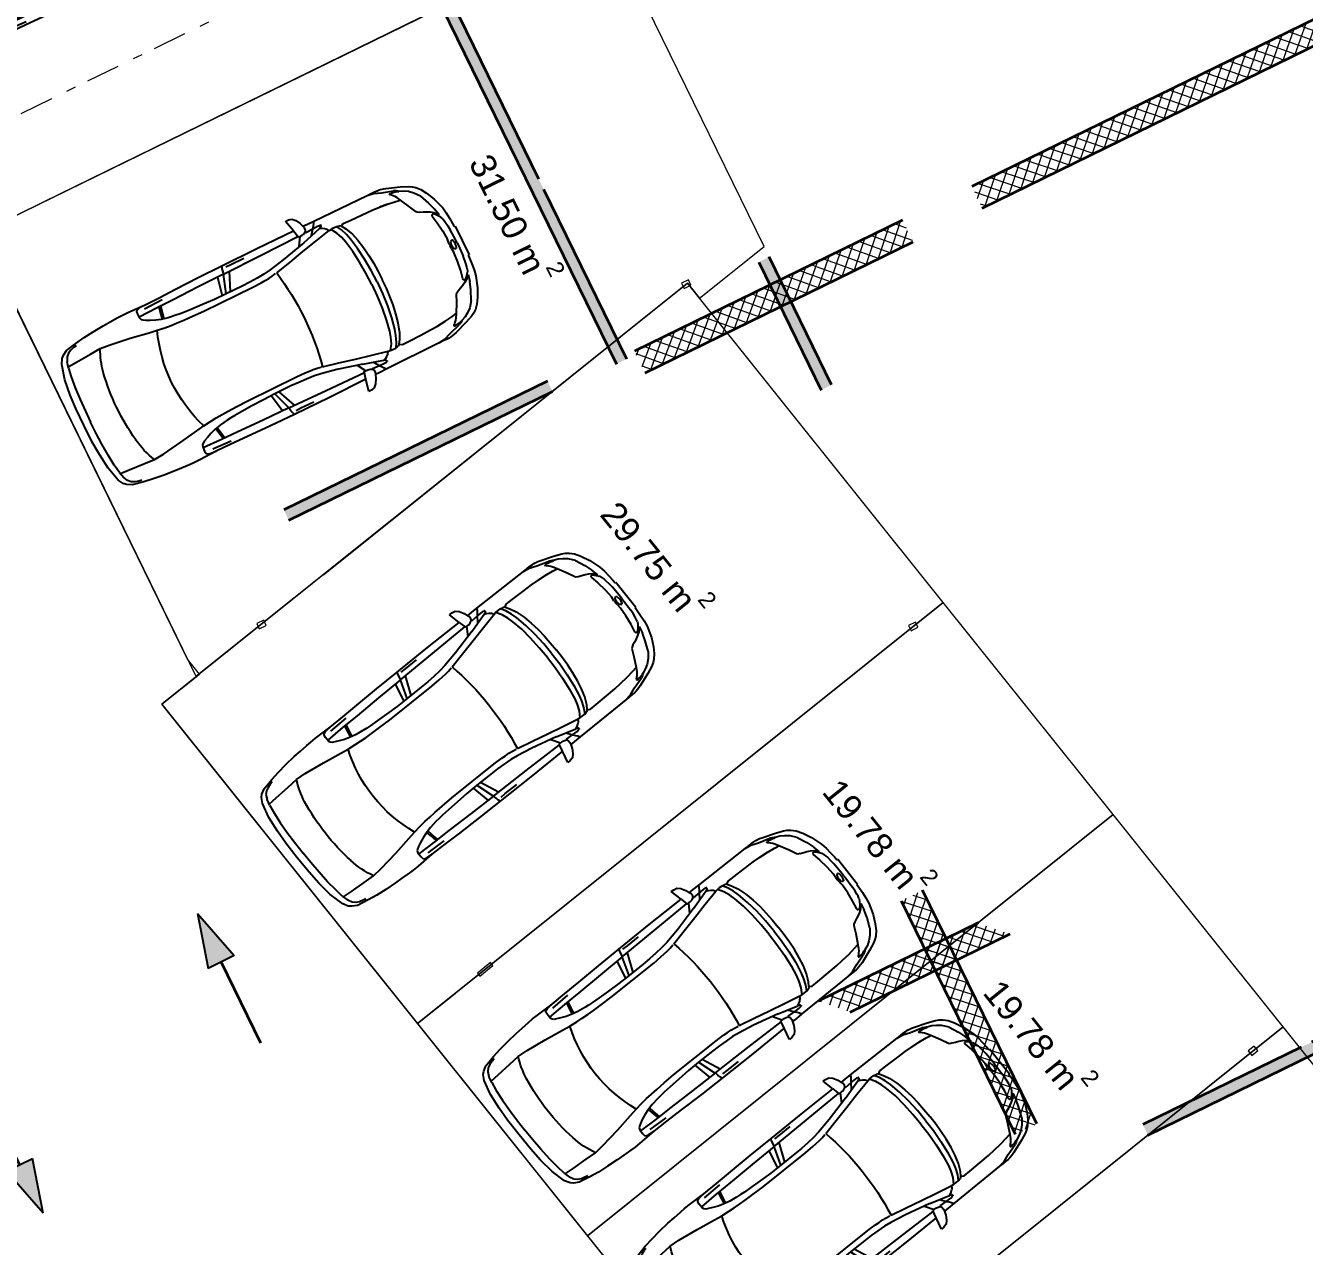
# Model space of a CAD drawing. Header units: metres. Extents: x 7511783 to 7512372, y 4692307 to 4692611.
# Drawn here: x 7512331.39 to 7512344.68, y 4692560.03 to 4692572.71 of the extents above; entities that cross this region are included whole.
import ezdxf

# ---------------------------------------------------------------- set-up
doc = ezdxf.new("R2010")
doc.units = ezdxf.units.M
doc.linetypes.add('Dot & Dashed', pattern=[670.2777624130249, 352.777767181396, -176.388883590699, 0, -141.11111164093])
doc.linetypes.add('Long Dashed', pattern=[793.7499761581423, 476.2499928474427, -317.4999833106997])
for name, color, linetype, lineweight, true_color in [('A - Fill Zone_Pen_No__156', 7, 'Continuous', 0, 0x54689e), ('A - Muret_Pen_No__102', 7, 'Continuous', 0, 0xcccccc), ('A -Polyline_Pen_No__48', 7, 'Continuous', 0, 0xa80f02), ('A -Polyline_Pen_No__8', 7, 'Continuous', 0, 0xa80f02), ('Marker - Section_Pen_No__85', 7, 'Continuous', 0, 0x80c2ff)]:
    doc.layers.add(name, color=color, linetype=linetype, lineweight=lineweight, true_color=true_color)
for name, color, linetype, lineweight in [('A - Muret', 7, 'Continuous', 0), ('A - Muret_Pen_No__101', 252, 'Continuous', 0), ('A - Muret_Pen_No__7', 7, 'Continuous', 0), ('A - Shtyllat', 7, 'Continuous', 0), ('A - Shtyllat_Pen_No__1', 7, 'Continuous', 0), ('A -Polyline', 7, 'Continuous', 0), ('A -Polyline_Pen_No__42', 8, 'Continuous', 0), ('garazhat-netw-amiri - b1', 20, 'Continuous', 0), ('Interior - Furniture _Pen_No__42', 8, 'Continuous', 0), ('Marker - Section', 7, 'Continuous', 0)]:
    doc.layers.add(name, color=color, linetype=linetype, lineweight=lineweight)
doc.styles.add('GENERATED_STYLE_1', font='arial.ttf')
pattern_1 = [(44.99999999999999, (0, 0), (-68.94290863686237, 68.94290863686243), []), (135.0000000000002, (0, 0), (68.94290863686219, 68.94290863686261), [])]

# ---------------------------------------------------------------- blocks, each defined once
blk = doc.blocks.new('Wall_5', base_point=(32599.99999999999, -16800.83534970144))
at = {"layer": 'A - Muret_Pen_No__102', "linetype": 'Continuous', "lineweight": 0, "true_color": 0xcccccc}
blk.add_hatch(color=254, dxfattribs=at).paths.add_polyline_path([(32480, -16920.83534970144), (32480, -18400.83597085249), (32599.99999999999, -18400.83597085249), (32599.99999999999, -16920.83534970144)])
at = {"layer": 'A - Muret_Pen_No__7', "color": 7, "linetype": 'Continuous', "lineweight": 35, "flags": 128}
for points in [[(32480, -16920.83534970144), (32480, -18400.83597085249)], [(32599.99999999999, -18400.83597085249), (32599.99999999999, -16920.83534970144)]]:
    blk.add_lwpolyline(points, dxfattribs=at)
blk = doc.blocks.new('Wall_13', base_point=(18900.00004897139, -14750.83965125989))
at = {"layer": 'A - Muret_Pen_No__102', "linetype": 'Continuous', "lineweight": 0, "true_color": 0xcccccc}
blk.add_hatch(color=254, dxfattribs=at).paths.add_polyline_path([(18780.00004897139, -14750.83965125989), (18780.00004897139, -18880.83889797259), (18900.00004897139, -18880.8388485767), (18900.00004897139, -14750.83965125989)])
at = {"layer": 'A - Muret_Pen_No__7', "color": 7, "linetype": 'Continuous', "lineweight": 35, "flags": 128}
for points in [[(18780.00004897139, -14750.83965125989), (18780.00004897139, -18880.83889797259)], [(18900.00004897139, -16800.83534970144), (18900.00004897139, -14750.83965125989)], [(18900.00004897139, -18880.8388485767), (18900.00004897139, -16920.83534970144)]]:
    blk.add_lwpolyline(points, dxfattribs=at)
blk = doc.blocks.new('Wall_14', base_point=(0, 6.408165399173339e-12))
at = {"layer": 'A - Muret_Pen_No__101', "linetype": 'Continuous', "lineweight": 13}
h = blk.add_hatch(dxfattribs=at)
h.set_pattern_fill('CONCRETE_BLOCK', color=252, style=0, pattern_type=2)
h.set_pattern_definition(pattern_1)
h.paths.add_polyline_path([(949.9999999999999, 6.705527899608654e-05), (949.9999999999999, -249.9999821185998), (4050.000049173878, -249.9999821185998), (4050.000049173878, -6.034977073632319e-05)])
h = blk.add_hatch(dxfattribs=at)
h.set_pattern_fill('CONCRETE_BLOCK', color=252, style=0, pattern_type=2)
h.set_pattern_definition(pattern_1)
h.paths.add_polyline_path([(4850.000053644231, -249.9999821185998), (9499.999999999998, -249.9999821185998), (9499.999999999998, 6.705527899608654e-05), (4850.000053644231, -6.034977073632319e-05)])
at = {"layer": 'A - Muret_Pen_No__7', "color": 7, "linetype": 'Continuous', "lineweight": 35, "flags": 128}
for points in [[(4049.999999999994, 5.915128484347557e-12), (949.9999999999993, 6.295096236662234e-12)], [(9500, 5.247120661729818e-12), (4849.999999999995, 5.817072290201834e-12)], [(950.0000000000006, -249.9999999999937), (4049.999999999999, -249.9999999999941)], [(4850, -249.9999999999942), (9500, -249.9999999999947)]]:
    blk.add_lwpolyline(points, dxfattribs=at)
blk = doc.blocks.new('Wall_15', base_point=(0, 6.408165399173339e-12))
at = {"layer": 'A - Muret_Pen_No__101', "linetype": 'Continuous', "lineweight": 13}
h = blk.add_hatch(dxfattribs=at)
h.set_pattern_fill('CONCRETE_BLOCK', color=252, style=0, pattern_type=2)
h.set_pattern_definition(pattern_1)
h.paths.add_polyline_path([(-1.570762125364274e-12, -4900.000033771143), (249.9999749009003, -4900.000033771143), (249.9999749009003, -2199.999968968906), (-1.570762125364274e-12, -2199.999968968906)])
h = blk.add_hatch(dxfattribs=at)
h.set_pattern_fill('CONCRETE_BLOCK', color=252, style=0, pattern_type=2)
h.set_pattern_definition(pattern_1)
h.paths.add_polyline_path([(-1.570762125364274e-12, -8550.830750387211), (249.9999950320611, -8800.830745419275), (249.9999950320611, -6899.999994027645), (-1.570762125364274e-12, -6899.999994027645)])
at = {"layer": 'A - Muret_Pen_No__7', "color": 7, "linetype": 'Continuous', "lineweight": 35, "flags": 128}
for points in [[(-4.041334489747706e-13, -2200.000028613108), (-9.00115385673969e-13, -4899.999936311776)], [(249.9999999999991, -4900.000060477718), (249.9999999999996, -2200.000025361618)], [(-1.267509430196488e-12, -6899.999962323701), (-1.570762125364274e-12, -8550.830745419273)], [(249.9999999999984, -8800.830745419275), (249.9999999999987, -6899.999959072212)]]:
    blk.add_lwpolyline(points, dxfattribs=at)
blk = doc.blocks.new('Wall_16', base_point=(-1.570762125364274e-12, -8550.830745419273))
at = {"layer": 'A - Muret_Pen_No__101', "linetype": 'Continuous', "lineweight": 13}
h = blk.add_hatch(dxfattribs=at)
h.set_pattern_fill('CONCRETE_BLOCK', color=252, style=0, pattern_type=2)
h.set_pattern_definition(pattern_1)
h.paths.add_polyline_path([(-1.554312234475219e-12, -8550.830745419273), (-1850.000000000003, -8550.830745419273), (-1600.000000000003, -8800.830745419273), (249.9999999999984, -8800.830745419273)])
at = {"layer": 'A - Muret_Pen_No__7', "color": 7, "linetype": 'Continuous', "lineweight": 35, "flags": 128}
for points in [[(-1.554312234475219e-12, -8550.830745419273), (-1850.000000000003, -8550.830745419273)], [(-1600.000000000003, -8800.830745419273), (249.9999999999984, -8800.830745419273)]]:
    blk.add_lwpolyline(points, dxfattribs=at)
blk = doc.blocks.new('Wall_18', base_point=(16950, -19000.83965125988))
at = {"layer": 'A - Muret_Pen_No__102', "linetype": 'Continuous', "lineweight": 0, "true_color": 0xcccccc}
for points in [[(16949.99995060411, -19000.83962311153), (22350.0000133822, -19000.83707501052), (22350.0000133822, -18880.83737246681), (16949.99995060411, -18880.83963744548)], [(23149.99996500959, -19000.83679188819), (26449.99999550946, -19000.83523471535), (26449.99999550946, -18880.8356737328), (23149.99996500959, -18880.83708934447)]]:
    blk.add_hatch(color=254, dxfattribs=at).paths.add_polyline_path(points)
at = {"layer": 'A - Muret_Pen_No__7', "color": 7, "linetype": 'Continuous', "lineweight": 35, "flags": 128}
for points in [[(18780.00004897139, -18880.83889797258), (16949.99995060411, -18880.8396512599)], [(16950, -19000.83965125988), (22350.00006556514, -19000.83742844497)], [(22350.00001616929, -18880.83742844498), (18900.00004897139, -18880.8388485767)], [(23149.9999426305, -19000.83709913911), (26450.00000000019, -19000.83574075221)], [(26449.99999550948, -18880.8357407522), (23150.00004895188, -18880.83709913905)]]:
    blk.add_lwpolyline(points, dxfattribs=at)
blk = doc.blocks.new('Wall_19', base_point=(13350, -19000.83965125988))
at = {"layer": 'A - Muret_Pen_No__102', "linetype": 'Continuous', "lineweight": 0, "true_color": 0xcccccc}
blk.add_hatch(color=254, dxfattribs=at).paths.add_polyline_path([(10300.00002246508, -19000.83861860842), (13349.99997186059, -19000.83965125988), (13350.00002923012, -18880.83964215317), (10300.00002246508, -18880.83895371886)])
at = {"layer": 'A - Muret_Pen_No__7', "color": 7, "linetype": 'Continuous', "lineweight": 35, "flags": 128}
for points in [[(13350.00002923012, -18880.83965125989), (10300.00002246509, -18880.83890832774)], [(10300.00001639132, -19000.83890832774), (13350, -19000.83965125988)]]:
    blk.add_lwpolyline(points, dxfattribs=at)
blk = doc.blocks.new('Column_68', base_point=(7281.073338374333, 13081.56051221463))
at = {"layer": 'A - Shtyllat_Pen_No__1', "color": 7, "linetype": 'Continuous', "lineweight": 13, "flags": 128}
blk.add_lwpolyline([(7326.671118638064, 13061.04606766889), (7313.534583612092, 13119.590336795), (7235.4755581106, 13102.07495676038), (7248.612093136573, 13043.53068763426)], close=True, dxfattribs=at)
blk = doc.blocks.new('Column_69', base_point=(7225.244095849088, 13504.60101762664))
at = {"layer": 'A - Shtyllat_Pen_No__1', "color": 7, "linetype": 'Continuous', "lineweight": 13, "flags": 128}
blk.add_lwpolyline([(7315.000000000002, 13504.24370816414), (7306.242309982686, 13543.27322091489), (7135.488191698174, 13504.95832708913), (7144.24588171549, 13465.92881433839)], close=True, dxfattribs=at)
blk = doc.blocks.new('Column_72', base_point=(5947.500000000003, 14410))
at = {"layer": 'A - Shtyllat_Pen_No__1', "color": 7, "linetype": 'Continuous', "lineweight": 13, "flags": 128}
blk.add_lwpolyline([(5907.500000000003, 14440), (5907.500000000003, 14380), (5987.500000000003, 14380), (5987.500000000003, 14440)], close=True, dxfattribs=at)
blk = doc.blocks.new('Column_73', base_point=(6635.000000000004, 14970))
at = {"layer": 'A - Shtyllat_Pen_No__1', "color": 7, "linetype": 'Continuous', "lineweight": 13, "flags": 128}
blk.add_lwpolyline([(6595.000000000003, 15000), (6595.000000000003, 14940), (6675.000000000005, 14940), (6675.000000000005, 15000)], close=True, dxfattribs=at)
blk = doc.blocks.new('Column_74', base_point=(6635.000000000004, 14410))
at = {"layer": 'A - Shtyllat_Pen_No__1', "color": 7, "linetype": 'Continuous', "lineweight": 13, "flags": 128}
blk.add_lwpolyline([(6595.000000000003, 14440), (6595.000000000003, 14380), (6675.000000000005, 14380), (6675.000000000005, 14440)], close=True, dxfattribs=at)
blk = doc.blocks.new('Car 05 22')
at = {"layer": 'Interior - Furniture _Pen_No__42', "color": 8, "linetype": 'Continuous', "lineweight": 25}
for p, q in [((1961.117547741, 983.2211582230001), (1928.938242309, 983.2211582230001)), ((1928.938242309, 983.2211582230001), (1957.843908175, 858.0544967500001)), ((1996.903176747, 974.9060932166), (1961.117547741, 983.2211582230001)), ((2026.89661068, 945.007687052), (1996.903176747, 974.9060932166)), ((2054.5732194, 897.577022836), (2026.89661068, 945.007687052)), ((-585.227090103, 801.027979058), (-706.3378894982, 775.7872218095)), ((-483.1389679684001, 817.2581826864), (-585.227090103, 801.027979058)), ((-372.3345973750002, 830.2299334650002), (-483.1389679684001, 817.2581826864)), ((-251.752794228, 841.0437339470001), (-372.3345973750002, 830.2299334650002)), ((-168.2198443133, 844.6061713611999), (-251.752794228, 841.0437339470001)), ((-78.35772569479998, 850.6357850930001), (-168.2198443133, 844.6061713611999)), ((-24.036324899, 852.2918850640001), (-78.35772569479998, 850.6357850930001)), ((40.3182760438, 852.333685063), (-24.036324899, 852.2918850640001)), ((230.8030912739, 845.5192631063), (40.3182760438, 852.333685063)), ((124.560977278, 791.396786131), (129.0398444, 820.468777931)), ((129.0398444, 820.468777931), (138.8862428820001, 832.3883788069999)), ((138.8862428820001, 832.3883788069999), (165.168377873, 840.2758852750001)), ((165.168377873, 840.2758852750001), (194.733578306, 844.324685204)), ((194.733578306, 844.324685204), (230.803091274, 845.519263106)), ((210.873013229, 809.231738788), (418.0703055720001, 816.1926024380002)), ((400.0158099590001, 847.5968063790001), (230.8030912739, 845.5192631063)), ((590.7241636140001, 851.6786068920002), (400.0158099590001, 847.5968063790001)), ((856.5325990199999, 856.1697074550001), (590.7241636140001, 851.6786068920002)), ((1129.8609284, 858.5331077519999), (856.5325990199999, 856.1697074550001)), ((1115.14443198, 808.9482015290001), (1108.59023357, 773.98329714)), ((1119.51383092, 833.267204581), (1115.14443198, 808.9482015290001)), ((1120.16623076, 836.3248049650001), (1119.51383092, 833.267204581)), ((1120.69723063, 838.160005195), (1120.16623076, 836.3248049650001)), ((1129.8609284, 858.5331077519999), (1120.69723063, 838.160005195)), ((1536.1071561, 860.3802508980001), (1129.8609284, 858.5331077519999)), ((1162.63563846, 830.4777734580001), (1220.13025657, 829.0713745190002)), ((1220.13025657, 829.0713745190002), (1369.65750367, 831.4890726950001)), ((1957.843908175, 858.0544967500001), (1536.1071561, 860.3802508980001)), ((1957.84390817, 858.0544967500001), (1977.22141076, 777.427813481)), ((2067.91700908, 857.6794056350002), (2054.5732194, 897.577022836)), ((2063.35562216, 792.2740022800001), (2070.42572439, 799.8521965630001)), ((2119.91703998, 857.4374531180001), (2067.91700908, 857.6794056350002)), ((2075.28112592, 835.6608695470001), (2067.91700908, 857.6794056350002)), ((2070.42572439, 799.8521965630001), (2075.2191259, 809.398389361)), ((2075.2191259, 809.398389361), (2075.28112592, 835.6608695470001)), ((2193.165590015, 856.4504063259001), (2119.91703998, 857.4374531180001)), ((2148.02030692, 790.4828861469999), (2166.81146925, 813.8145374840001)), ((2166.81146925, 813.8145374840001), (2182.27381684, 834.0818412380002)), ((2182.27381684, 834.0818412380002), (2193.16559002, 856.4504063260001)), ((2808.01466132, 852.5547640039999), (2193.165590015, 856.4504063259001)), ((2855.7113639, 852.6327640009999), (2808.01466132, 852.5547640039999)), ((2808.01466132, 852.5547640039999), (2876.86636504, 843.3172643940001)), ((2891.44016583, 852.528764005), (2855.7113639, 852.6327640009999)), ((2876.86636504, 843.3172643940001), (2954.16376923, 813.731165643)), ((2922.51356751, 852.0343640259999), (2891.44016583, 852.528764005)), ((2904.11849592, 832.8863289209999), (2905.06820589, 832.837990116)), ((2945.17226874, 849.4061641369999), (2922.51356751, 852.0343640259999)), ((2989.61447115, 839.6482645490003), (2945.17226874, 849.4061641369999)), ((2954.16376923, 813.731165643), (3075.78877375, 774.6896785450001)), ((3013.55027244, 833.064864827), (2989.61447115, 839.6482645490003)), ((3154.26138006, 782.5577669589999), (3013.55027244, 833.064864827)), ((-815.0478655078001, 667.7598955197003), (-855.0523550635, 511.0116477078998)), ((-784.8200333720001, 721.8124613509999), (-815.0478655078001, 667.7598955197003)), ((-757.6903274910002, 747.022066986), (-784.8200333720001, 721.8124613509999)), ((-768.27197925, 602.2788720830002), (-750.5770825730001, 669.7773949330001)), ((-706.3378894982, 775.7872218095), (-757.6903274910002, 747.022066986)), ((-729.425104913, 716.3992494200002), (-750.5770825730001, 669.7773949330001)), ((-701.0941271610001, 743.2591195180001), (-729.425104913, 716.3992494200002)), ((-664.8727541800001, 760.961322365), (-701.0941271610001, 743.2591195180001)), ((-626.571782751, 772.4860242179999), (-664.8727541800001, 760.961322365)), ((-594.8871138119998, 778.489558035), (-626.571782751, 772.4860242179999)), ((125.693926866, 743.8968737240001), (124.560977278, 791.396786131)), ((327.3887276080001, 761.9208956260001), (125.394377448, 756.455747737)), ((132.4291391170001, 722.8048827370001), (125.693926866, 743.8968737240001)), ((146.670770152, 710.6062742990001), (132.4291391170001, 722.8048827370001)), ((171.252864179, 696.6287725440002), (146.670770152, 710.6062742990001)), ((212.566754139, 676.5412700230003), (171.252864179, 696.6287725440002)), ((266.3151410770001, 654.566867265), (212.566754139, 676.5412700230003)), ((521.950780327, 764.672895972), (327.3887276080001, 761.9208956260001)), ((339.1227247570001, 683.1192857359999), (329.5580559370001, 633.867334886)), ((355.2943663540001, 762.315609428), (339.1227247570001, 683.1192857359999)), ((357.2289958010001, 683.375391506), (346.76505809, 629.492778784)), ((373.4006373970001, 762.571715197), (357.2289958010001, 683.375391506)), ((813.6270094460001, 769.327996556), (521.950780327, 764.672895972)), ((1108.59023357, 773.98329714), (813.6270094460001, 769.327996556)), ((1036.25651944, 772.8416796290002), (996.5002997029999, 578.7916468290002)), ((1041.96657906, 578.0240872360001), (1107.56627095, 773.967136299)), ((1173.32542975, 774.8950612010001), (1090.33970038, 577.8925306800002)), ((1108.59023357, 773.98329714), (1537.61805657, 780.0259473990001)), ((1537.61805657, 780.0256115210001), (1974.99295641, 786.0764425990001)), ((2000.39650233, 701.5917706940002), (1730.35620914, 633.8338533080002)), ((1939.15395607, 686.22492547), (1995.917261, 777.427813481)), ((1977.22141076, 777.427813481), (2019.59119012, 777.427813481)), ((2000.39650233, 701.5917706940002), (2213.53100788, 762.9814866290001)), ((2019.59119012, 777.427813481), (2044.48611622, 783.069509224)), ((2044.48611622, 783.069509224), (2063.35562216, 792.2740022800001)), ((2068.68333559, 787.696981005), (2065.39356605, 794.4584027669999)), ((2068.68333559, 787.696981005), (2148.02030692, 790.4828861469999)), ((2106.51930118, 732.1586113790001), (2148.02030692, 790.4828861469999)), ((2122.04550654, 659.9572884350001), (2293.79610906, 697.650987774)), ((2148.02030692, 790.4828861469999), (2205.61920777, 792.204186117)), ((2205.61920777, 792.204186117), (2227.21980808, 791.0038861380001)), ((2226.59190807, 769.8777067159999), (2213.53100788, 762.9814866290001)), ((2213.53100788, 762.9814866290001), (2238.34670825, 752.240186817)), ((2234.36910819, 773.9630864369999), (2226.59190807, 769.8828865080001)), ((2227.21980808, 791.0038861380001), (2232.61990816, 790.0299861550001)), ((2232.61990816, 790.0299861550001), (2237.93539134, 787.287122525)), ((2238.46067648, 776.864360243), (2234.36910819, 773.9630864369999)), ((2240.81890828, 784.0391862600001), (2237.93539134, 787.287122525)), ((2238.34670825, 752.240186817), (2258.53170854, 739.7174870370001)), ((2238.46067648, 776.864360243), (2240.85090828, 780.520986322)), ((2240.85090828, 780.520986322), (2240.81890828, 784.0391862600001)), ((2258.53170854, 739.7174870370001), (2269.0398087, 731.086787188)), ((2269.0398087, 731.086787188), (2278.83550884, 721.9650873480001)), ((2278.83550884, 721.9650873480001), (2293.79610906, 697.650987774)), ((2293.79610906, 697.650987774), (2317.1870094, 700.7385877199999)), ((2293.79610906, 697.6386630720001), (2293.79610906, 697.650987774)), ((2317.1870094, 700.7385877199999), (2345.74280982, 702.7498876850002)), ((2355.13419975, 639.912801441), (2317.1870094, 700.7385877199999)), ((2345.74280982, 702.7498876850002), (2378.92931031, 702.0184876970001)), ((2410.10490185, 649.1086815510001), (2378.92931031, 702.0184876970001)), ((2378.92931031, 702.0184876970001), (2410.57231077, 694.202887834)), ((2410.57231077, 694.202887834), (2410.58631694, 694.1782473540002)), ((2428.73881104, 681.706188053), (2410.57231077, 694.202887834)), ((2428.73881104, 681.706188053), (2457.25830016, 700.0355353230001)), ((2428.77597173, 681.7007453250001), (2428.73881104, 681.706188053)), ((2428.77597173, 681.7007453250001), (2456.66545813, 639.8418234830003)), ((2457.25830016, 700.0355353230001), (2535.4819126, 697.9905877680001)), ((2535.4226126, 697.9916562040003), (2673.21491462, 695.5089878119999)), ((2535.46586986, 697.9894090810001), (2535.4819126, 697.988971943)), ((2673.21491462, 695.5089878119999), (2787.200816290001, 691.4809878819999)), ((2787.200816290001, 691.4809878819999), (2868.41581748, 687.223087957)), ((2868.39588233, 687.2248867100001), (2959.72331881, 678.984388101)), ((2959.72331881, 678.984388101), (2868.41581748, 687.1969879569999)), ((2959.72331881, 678.984388101), (3047.2313201, 666.2002883250001)), ((3022.47491973, 758.305686711), (3023.66221975, 762.4851866380001)), ((3024.49924208, 753.7186598590001), (3022.47491973, 758.305686711)), ((3023.66221975, 762.4851866380001), (3034.64521991, 765.0503865930001)), ((3037.91041996, 743.452886971), (3024.49924208, 753.7186598590001)), ((3034.64521991, 765.0503865930001), (3046.93432009, 763.817386614)), ((3050.61522015, 730.6688871950001), (3037.91041996, 743.452886971)), ((3046.93432009, 763.817386614), (3060.9451203, 762.9292866300001)), ((3047.20992906, 666.2041971140002), (3100.00912087, 656.556188494)), ((3064.50712035, 714.6457874760001), (3050.61522015, 730.6688871950001)), ((3060.9451203, 762.9292866300001), (3089.85712072, 757.3861867269999)), ((3076.97452053, 697.807687771), (3064.50712035, 714.6457874760001)), ((3100.48402088, 763.1120866269999), (3075.78877375, 774.6896785450001)), ((3100.00912087, 656.556188494), (3076.97452053, 697.807687771)), ((3089.85712072, 757.3861867269999), (3108.43932099, 751.4304868319999)), ((3114.13862108, 753.311186799), (3100.48402088, 763.1120866269999)), ((3108.43932099, 751.4304868319999), (3122.8656212, 746.435986919)), ((3122.8656212, 746.435986919), (3114.13862108, 753.311186799)), ((3170.0706946, 726.5554905960001), (3122.8656212, 746.435986919)), ((3235.883818752, 747.6101556219), (3154.26138006, 782.5577669589999)), ((3211.69204952, 701.0151137130001), (3170.0706946, 726.5554905960001)), ((3254.25934432, 663.1775183300001), (3211.69204952, 701.0151137130001)), ((3269.07948628, 728.3294692490001), (3235.883818752, 747.6101556219)), ((3298.56678787, 705.6390702070001), (3269.07948628, 728.3294692490001)), ((3337.33388997, 663.380671991), (3298.56678787, 705.6390702070001)), ((-768.27197925, 602.2788720830002), (-782.764796709, 510.0106247469999)), ((-764.3441764490001, 617.261773195), (-665.7281459970001, 623.9546285630003)), ((-665.7281459970001, 623.9546285630003), (-500.877431885, 634.180288886)), ((-500.877431885, 634.180288886), (-383.0238853850001, 641.9613403830001)), ((-383.0238853850001, 641.9613403830001), (-274.2208861730001, 631.3184000780001)), ((-274.2208861730001, 631.3184000780001), (-56.40485420300001, 600.536895199)), ((-56.40485420300001, 600.536895199), (145.941775497, 566.5900898169999)), ((145.941775497, 566.5900898169999), (233.261172115, 552.312592089)), ((233.261172115, 552.312592089), (315.3092800730001, 541.359190513)), ((319.490328155, 636.426864989), (266.3151410770001, 654.566867265)), ((315.2936019620001, 541.3606176840001), (384.2945810830001, 535.0794906230002)), ((392.7088835140001, 617.8124267930001), (319.490328155, 636.426864989)), ((384.2815104790001, 535.0803623180001), (454.174320738, 530.4191213629999)), ((474.8166917820001, 607.105387857), (392.7088835140001, 617.8124267930001)), ((521.3449804749999, 601.6186871690002), (474.8166917820001, 607.105387857)), ((569.993568652, 596.838186569), (521.3449804749999, 601.6186871690002)), ((652.59274858, 590.9845858339999), (569.993568652, 596.838186569)), ((772.8388193580001, 584.9903850819999), (652.59274858, 590.9845858339999)), ((907.266686691, 580.298084493), (772.8388193580001, 584.9903850819999)), ((1041.96657906, 578.0240872360001), (907.266686691, 580.298084493)), ((1227.79815085, 577.518695794), (1041.96657906, 578.0240872360001)), ((1316.09897866, 580.475793563), (1227.79815085, 577.518695794)), ((1403.02450604, 584.4121905939999), (1316.09897866, 580.475793563)), ((1483.8761315, 590.1361862749999), (1403.02450604, 584.4121905939999)), ((1562.00595611, 600.5964783840001), (1483.8761315, 590.1361862749999)), ((1510.85529759, 527.5929907539999), (1554.25309822, 533.0576906580002)), ((1554.25309822, 533.0576906580002), (1596.82961355, 540.969674969)), ((1730.35620914, 633.8338533080002), (1562.00595611, 600.5964783840001)), ((1597.28918852, 541.1774857889999), (1596.65116701, 540.8889849259999)), ((1610.72419049, 544.0665862469999), (1779.61280153, 581.7538898049999)), ((1779.61280153, 581.7538898049999), (1952.84760406, 621.338789111)), ((1952.84760406, 621.338789111), (2122.04550654, 659.9572884350001)), ((2379.77420337, 575.387091212), (2355.13301598, 639.9159014410001)), ((2397.33410595, 514.2584815219999), (2379.77250853, 575.3929912130001)), ((2436.02871163, 583.2244924540001), (2410.10490185, 649.1086815510001)), ((2453.63941421, 521.616582688), (2436.02871163, 583.2244924540001)), ((2456.66545813, 639.8418234830003), (2487.23639187, 574.2621729599999)), ((2487.23639187, 574.2621729599999), (2491.79934275, 562.0052962960002)), ((2491.79994982, 562.0052962960002), (2517.90263133, 477.034766618)), ((3152.92075342, 553.873393456), (3100.00912087, 656.556188494)), ((3189.62073735, 475.569766106), (3152.92075342, 553.873393456)), ((3301.86726379, 602.8090087200001), (3254.25934432, 663.1775183300001)), ((3301.86726379, 602.8090087200001), (3346.01551313, 501.42179807)), ((3374.49419199, 603.583974516), (3337.33388997, 663.380671991)), ((3418.40079436, 512.743978351), (3374.49419199, 603.583974516)), ((-855.0523550635, 511.0116477078998), (-874.6778528530002, 344.9579771100001)), ((-782.7621654889999, 510.0273763590001), (-794.5333543099999, 390.6265818930001)), ((454.170282107, 530.4193907049998), (526.242583163, 526.2868907769998)), ((526.2331313149999, 526.287307384), (627.7018846490002, 521.814890855)), ((627.6985462070002, 521.8149872519999), (756.75876515, 518.0884218199999)), ((756.75876515, 518.0884218199999), (1322.62824821, 518.052230308)), ((1322.62824821, 518.052230308), (1420.49779626, 521.6528908580001)), ((1420.49066257, 521.652523245), (1466.64156934, 524.030772681)), ((1466.62639694, 524.029990817), (1510.87647584, 527.594696836)), ((2419.31580918, 395.73626267), (2397.33316008, 514.2635815229999)), ((2477.61661773, 401.0764635800001), (2453.63941421, 521.616582688)), ((2493.88922012, 269.050242651), (2477.61661773, 401.0764635800001)), ((2517.90263133, 477.034766618), (2537.54372273, 384.081034151)), ((3199.39883308, 466.7584630290001), (3189.62073735, 475.569766106)), ((3220.69886845, 454.3885401880001), (3199.39883308, 466.7584630290001)), ((3256.10680826, 439.241753418), (3220.67662376, 454.401458713)), ((3288.39019413, 425.101248479), (3256.10680826, 439.241753418)), ((3319.36158057, 408.4128426500001), (3288.39019413, 425.101248479)), ((3353.46269085, 384.251283776), (3319.36158057, 408.4128426500001)), ((3346.01551313, 501.42179807), (3374.29746586, 419.557472908)), ((3391.09039087, 344.247647689), (3374.29746586, 419.557472908)), ((3457.47689648, 393.098483403), (3418.40079436, 512.743978351)), ((-874.6778528530002, 344.9579771100001), (-882.9440546450002, 194.680643518)), ((-794.5333543099999, 390.6265818930001), (-802.432846809, 258.715288008)), ((2433.73206705, 266.091642182), (2419.31580918, 395.73626267)), ((2441.61713002, 131.955220918), (2433.73181129, 266.093942182)), ((2503.10292147, 133.173421111), (2493.88922012, 269.050242651)), ((2537.54372273, 384.081034151), (2551.45611664, 285.6281997640001)), ((2551.45611664, 285.6281997640001), (2559.71041303, 193.693567653)), ((3321.23357975, 370.497229407), (3320.99727986, 362.132926485)), ((3320.99727986, 362.132926485), (3338.31527228, 276.8564967000001)), ((3324.65427826, 377.297531782), (3321.23357975, 370.497229407)), ((3328.30797666, 379.591332583), (3324.65427826, 377.297531782)), ((3338.46837221, 379.452332535), (3328.30797666, 379.591332583)), ((3338.31527228, 276.8564967000001), (3351.88296634, 172.661960307)), ((3363.6407612, 357.8117249760001), (3338.46837221, 379.452332535)), ((3377.18239213, 359.973484801), (3353.46269085, 384.251283776)), ((3396.66521323, 315.8049103040001), (3363.6407612, 357.8117249760001)), ((3391.09039087, 344.247647689), (3377.18239213, 359.973484801)), ((3408.0703938, 289.3779877820002), (3396.66521323, 315.8049103040001)), ((3408.0703938, 289.3779877820002), (3413.77629411, 267.259988716)), ((3413.77548775, 267.2641933500001), (3418.45445829, 242.866384828)), ((3468.34279707, 330.9338860280001), (3457.47689648, 393.098483403)), ((3474.4914974, 263.721088865), (3468.34279707, 330.9338860280001)), ((-882.9440546450002, 194.680643518), (-885.376707689, 0)), ((-802.432846809, 258.715288008), (-806.813142649, 124.936494209)), ((2506.01959488, -3.859767548100002e-13), (2503.10292147, 133.173421111)), ((2559.71041303, 193.693567653), (2564.38081099, 101.185635342)), ((3351.88296634, 172.661960307), (3358.34376351, 75.87012649980001)), ((3418.45219437, 242.878189745), (3424.04489467, 200.723791525)), ((3424.04489467, 200.723791525), (3427.72848251, 152.023715234)), ((3432.36383112, 39.98011396419999), (3427.72848251, 152.023715234)), ((3478.33319761, 199.9171915590001), (3474.4914974, 263.721088865)), ((3479.35651311, 164.9481933352), (3478.33319761, 199.9171915590001)), ((3489.51959821, 164.9481933352), (3479.35651311, 164.9481933352)), ((3489.51959821, -164.9481933352), (3489.51959821, 164.9481933352)), ((-885.376707689, 0), (-882.9440546450002, -194.680643518)), ((-806.813142649, 124.936494209), (-808.0470753050001, 0)), ((-806.813142649, -124.936494209), (-808.0470753050001, 1.476718538480001e-13)), ((2444.0197128, -0.02730000432770001), (2441.61701245, 131.957220918)), ((2444.0197128, 0.02730000432710001), (2441.61701245, -131.957220918)), ((2564.38081099, 101.185635342), (2566.01761027, -0.006100002130650002)), ((2564.38081099, -101.185635342), (2566.01761027, 0.006100002129970001)), ((3353.95786543, 27.8932505984), (3358.34376351, 75.87012649980001)), ((3353.95786543, 27.8932505984), (3353.95786543, -0.7649002671629999)), ((3353.95786543, -27.8932505984), (3353.95786543, 0.7649002671619999)), ((3370.89075802, 11.7411041009), (3370.32315827, -0.7649002671629999)), ((3370.89075802, -11.7411041009), (3370.32315827, 0.7649002671619999)), ((3372.49235732, 23.6550082622), (3370.89075802, 11.7411041009)), ((3376.26728506, 38.993950924), (3372.49235732, 23.6550082622)), ((3381.98685317, 46.5714162664), (3376.26728506, 38.993950924)), ((3386.21005132, 48.3522168884), (3381.98685317, 46.5714162664)), ((3386.21005132, 48.3522168884), (3394.28954778, 48.3522168884)), ((3398.51284593, 46.5714162664), (3394.28954778, 48.3522168884)), ((3404.23226311, 38.99375151340001), (3398.51284593, 46.5714162664)), ((3404.23226311, 38.99375151340001), (3408.00714178, 23.6550082622)), ((3408.00714178, 23.6550082622), (3409.76654101, 8.055102813469999)), ((3409.76654101, 8.055102813469999), (3409.76654101, -4.961309141290002e-13)), ((3431.76949509, 57.3729975776), (3431.76949509, 56.7710829698)), ((3432.04453126, -0.0109000038072), (3432.36383112, 39.98011396419999)), ((3432.04453126, 0.0109000038063), (3432.36383112, -39.98011396419999)), ((-802.432846809, -258.715288008), (-806.813142649, -124.936494209)), ((2441.61713002, -131.955220918), (2433.73181129, -266.093942182)), ((2506.01959488, -2.780368116010001e-13), (2503.10292147, -133.173421111)), ((2559.71041303, -193.693567653), (2564.38081099, -101.185635342)), ((3351.88296634, -172.661960307), (3358.34376351, -75.87012649980001)), ((3353.95786543, -27.8932505984), (3358.34376351, -75.87012649980001)), ((3372.49235732, -23.6550082622), (3370.89075802, -11.7411041009)), ((3376.26728506, -38.993950924), (3372.49235732, -23.6550082622)), ((3381.98685317, -46.5714162664), (3376.26728506, -38.993950924)), ((3386.21005132, -48.3522168884), (3381.98685317, -46.5714162664)), ((3386.21005132, -48.3522168884), (3394.28954778, -48.3522168884)), ((3398.51284593, -46.5714162664), (3394.28954778, -48.3522168884)), ((3404.23226311, -38.99375151340001), (3398.51284593, -46.5714162664)), ((3404.23226311, -38.99375151340001), (3408.00714178, -23.6550082622)), ((3408.00714178, -23.6550082622), (3409.76654101, -8.055102813469999)), ((3409.76654101, -8.055102813469999), (3409.76654101, -3.892295027780001e-13)), ((3432.36383112, -39.98011396419999), (3427.72848251, -152.023715234)), ((3431.76949509, -57.3729975776), (3431.76949509, -56.7710829698)), ((-882.9440546450002, -194.680643518), (-874.6778528530002, -344.9579771100001)), ((-794.5333543099999, -390.6265818930001), (-802.432846809, -258.715288008)), ((2503.10292147, -133.173421111), (2493.88922012, -269.050242651)), ((2551.45611664, -285.6281997640001), (2559.71041303, -193.693567653)), ((3338.31527228, -276.8564967000001), (3351.88296634, -172.661960307)), ((3413.77548775, -267.2641933500001), (3418.45445829, -242.866384828)), ((3418.45219437, -242.878189745), (3424.04489467, -200.723791525)), ((3424.04489467, -200.723791525), (3427.72848251, -152.023715234)), ((3468.34279707, -330.9338860280001), (3474.4914974, -263.721088865)), ((3474.4914974, -263.721088865), (3478.33319761, -199.9171915590001)), ((3478.33319761, -199.9171915590001), (3479.35651311, -164.9481933352)), ((3479.35651311, -164.9481933352), (3489.51959821, -164.9481933352)), ((-874.6778528530002, -344.9579771100001), (-855.0523550635, -511.0116477078998)), ((-782.7621654889999, -510.0273763590001), (-794.5333543099999, -390.6265818930001)), ((2419.31580918, -395.73626267), (2397.33316008, -514.2635815229999)), ((2433.73206705, -266.091642182), (2419.31580918, -395.73626267)), ((2493.88922012, -269.050242651), (2477.61661773, -401.0764635800001)), ((2517.90263133, -477.034766618), (2537.54372273, -384.081034151)), ((2537.54372273, -384.081034151), (2551.45611664, -285.6281997640001)), ((3353.46269085, -384.251283776), (3319.36158057, -408.4128426500001)), ((3320.99727986, -362.132926485), (3338.31527228, -276.8564967000001)), ((3321.23357975, -370.497229407), (3320.99727986, -362.132926485)), ((3324.65427826, -377.297531782), (3321.23357975, -370.497229407)), ((3328.30797666, -379.591332583), (3324.65427826, -377.297531782)), ((3338.46837221, -379.452332535), (3328.30797666, -379.591332583)), ((3363.6407612, -357.8117249760001), (3338.46837221, -379.452332535)), ((3377.18239213, -359.973484801), (3353.46269085, -384.251283776)), ((3396.66521323, -315.8049103040001), (3363.6407612, -357.8117249760001)), ((3391.09039087, -344.247647689), (3374.29746586, -419.557472908)), ((3391.09039087, -344.247647689), (3377.18239213, -359.973484801)), ((3408.0703938, -289.3779877820002), (3396.66521323, -315.8049103040001)), ((3408.0703938, -289.3779877820002), (3413.77629411, -267.259988716)), ((3418.40079436, -512.743978351), (3457.47689648, -393.098483403)), ((3457.47689648, -393.098483403), (3468.34279707, -330.9338860280001)), ((-855.0523550635, -511.0116477078998), (-815.0478655078001, -667.7598955197003)), ((-768.27197925, -602.2788720830002), (-782.764796709, -510.0106247469999)), ((384.2815104790001, -535.0803623180001), (454.174320738, -530.4191213629999)), ((454.170282107, -530.4193907049998), (526.242583163, -526.2868907769998)), ((526.2331313149999, -526.287307384), (627.7018846490002, -521.814890855)), ((627.6985462070002, -521.8149872519999), (756.75876515, -518.0884218199999)), ((756.75876515, -518.0884218199999), (1322.62824821, -518.052230308)), ((1322.62824821, -518.052230308), (1420.49779626, -521.6528908580001)), ((1420.49066257, -521.652523245), (1466.64156934, -524.030772681)), ((1466.62639694, -524.029990817), (1510.87647584, -527.594696836)), ((1510.85529759, -527.5929907539999), (1554.25309822, -533.0576906580002)), ((2397.33410595, -514.2584815219999), (2379.77250853, -575.3929912130001)), ((2453.63941421, -521.616582688), (2436.02871163, -583.2244924540001)), ((2477.61661773, -401.0764635800001), (2453.63941421, -521.616582688)), ((2491.79994982, -562.0052962960002), (2517.90263133, -477.034766618)), ((3189.62073735, -475.569766106), (3152.92075342, -553.873393456)), ((3199.39883308, -466.7584630290001), (3189.62073735, -475.569766106)), ((3220.69886845, -454.3885401880001), (3199.39883308, -466.7584630290001)), ((3256.10680826, -439.241753418), (3220.67662376, -454.401458713)), ((3288.39019413, -425.101248479), (3256.10680826, -439.241753418)), ((3319.36158057, -408.4128426500001), (3288.39019413, -425.101248479)), ((3301.86726379, -602.8090087200001), (3346.01551313, -501.42179807)), ((3346.01551313, -501.42179807), (3374.29746586, -419.557472908)), ((3374.49419199, -603.583974516), (3418.40079436, -512.743978351)), ((-768.27197925, -602.2788720830002), (-750.5770825730001, -669.7773949330001)), ((-764.3441764490001, -617.261773195), (-665.7281459970001, -623.9546285630003)), ((-665.7281459970001, -623.9546285630003), (-500.877431885, -634.180288886)), ((-500.877431885, -634.180288886), (-383.0238853850001, -641.9613403830001)), ((-383.0238853850001, -641.9613403830001), (-274.2208861730001, -631.3184000780001)), ((-274.2208861730001, -631.3184000780001), (-56.40485420300001, -600.536895199)), ((-56.40485420300001, -600.536895199), (145.941775497, -566.5900898169999)), ((145.941775497, -566.5900898169999), (233.261172115, -552.312592089)), ((266.3151410770001, -654.566867265), (212.566754139, -676.5412700230003)), ((233.261172115, -552.312592089), (315.3092800730001, -541.359190513)), ((319.490328155, -636.426864989), (266.3151410770001, -654.566867265)), ((315.2936019620001, -541.3606176840001), (384.2945810830001, -535.0794906230002)), ((392.7088835140001, -617.8124267930001), (319.490328155, -636.426864989)), ((339.1227247570001, -683.1192857359999), (329.5580559370001, -633.867334886)), ((357.2289958010001, -683.375391506), (346.76505809, -629.492778784)), ((474.8166917820001, -607.105387857), (392.7088835140001, -617.8124267930001)), ((521.3449804749999, -601.6186871690002), (474.8166917820001, -607.105387857)), ((569.993568652, -596.838186569), (521.3449804749999, -601.6186871690002)), ((652.59274858, -590.9845858339999), (569.993568652, -596.838186569)), ((772.8388193580001, -584.9903850819999), (652.59274858, -590.9845858339999)), ((907.266686691, -580.298084493), (772.8388193580001, -584.9903850819999)), ((1041.96657906, -578.0240872360001), (907.266686691, -580.298084493)), ((1036.25651944, -772.8416796290002), (996.5002997029999, -578.7916468290002)), ((1227.79815085, -577.518695794), (1041.96657906, -578.0240872360001)), ((1041.96657906, -578.0240872360001), (1107.56627095, -773.967136299)), ((1173.32542975, -774.8950612010001), (1090.33970038, -577.8925306800002)), ((1316.09897866, -580.475793563), (1227.79815085, -577.518695794)), ((1403.02450604, -584.4121905939999), (1316.09897866, -580.475793563)), ((1483.8761315, -590.1361862749999), (1403.02450604, -584.4121905939999)), ((1562.00595611, -600.5964783840001), (1483.8761315, -590.1361862749999)), ((1554.25309822, -533.0576906580002), (1596.82961355, -540.969674969)), ((1730.35620914, -633.8338533080002), (1562.00595611, -600.5964783840001)), ((1597.28918852, -541.1774857889999), (1596.65116701, -540.8889849259999)), ((1610.72419049, -544.0665862469999), (1779.61280153, -581.7538898049999)), ((2000.39650233, -701.5917706940002), (1730.35620914, -633.8338533080002)), ((1779.61280153, -581.7538898049999), (1952.84760406, -621.338789111)), ((1952.84760406, -621.338789111), (2122.04550654, -659.9572884350001)), ((2122.04550654, -659.9572884350001), (2293.79610906, -697.650987774)), ((2355.13419975, -639.912801441), (2317.1870094, -700.7385877199999)), ((2379.77420337, -575.387091212), (2355.13301598, -639.9159014410001)), ((2410.10490185, -649.1086815510001), (2378.92931031, -702.0184876970001)), ((2436.02871163, -583.2244924540001), (2410.10490185, -649.1086815510001)), ((2428.77597173, -681.7007453250001), (2456.66545813, -639.8418234830003)), ((2456.66545813, -639.8418234830003), (2487.23639187, -574.2621729599999)), ((2487.23639187, -574.2621729599999), (2491.79934275, -562.0052962960002)), ((3047.20992906, -666.2041971140002), (3100.00912087, -656.556188494)), ((3100.00912087, -656.556188494), (3076.97452053, -697.807687771)), ((3152.92075342, -553.873393456), (3100.00912087, -656.556188494)), ((3254.25934432, -663.1775183300001), (3211.69204952, -701.0151137130001)), ((3301.86726379, -602.8090087200001), (3254.25934432, -663.1775183300001)), ((3298.56678787, -705.6390702070001), (3337.33388997, -663.380671991)), ((3337.33388997, -663.380671991), (3374.49419199, -603.583974516)), ((-815.0478655078001, -667.7598955197003), (-784.8200333720001, -721.8124613509999)), ((-784.8200333720001, -721.8124613509999), (-757.6903274910002, -747.022066986)), ((-757.6903274910002, -747.022066986), (-706.3378894982, -775.7872218095)), ((-729.425104913, -716.3992494200002), (-750.5770825730001, -669.7773949330001)), ((-701.0941271610001, -743.2591195180001), (-729.425104913, -716.3992494200002)), ((-706.3378894982, -775.7872218095), (-585.227090103, -801.027979058)), ((-664.8727541800001, -760.961322365), (-701.0941271610001, -743.2591195180001)), ((-626.571782751, -772.4860242179999), (-664.8727541800001, -760.961322365)), ((-594.8871138119998, -778.489558035), (-626.571782751, -772.4860242179999)), ((125.693926866, -743.8968737240001), (124.560977278, -791.396786131)), ((124.560977278, -791.396786131), (129.0398444, -820.468777931)), ((327.3887276080001, -761.9208956260001), (125.394377448, -756.455747737)), ((132.4291391170001, -722.8048827370001), (125.693926866, -743.8968737240001)), ((146.670770152, -710.6062742990001), (132.4291391170001, -722.8048827370001)), ((171.252864179, -696.6287725440002), (146.670770152, -710.6062742990001)), ((212.566754139, -676.5412700230003), (171.252864179, -696.6287725440002)), ((521.950780327, -764.672895972), (327.3887276080001, -761.9208956260001)), ((355.2943663540001, -762.315609428), (339.1227247570001, -683.1192857359999)), ((373.4006373970001, -762.571715197), (357.2289958010001, -683.375391506)), ((813.6270094460001, -769.327996556), (521.950780327, -764.672895972)), ((1108.59023357, -773.98329714), (813.6270094460001, -769.327996556)), ((1108.59023357, -773.98329714), (1537.61805657, -780.0259473990001)), ((1115.14443198, -808.9482015290001), (1108.59023357, -773.98329714)), ((1537.61805657, -780.0256115210001), (1974.99295641, -786.0764425990001)), ((1939.15395607, -686.22492547), (1995.917261, -777.427813481)), ((1957.84390817, -858.0544967500001), (1977.22141076, -777.427813481)), ((1977.22141076, -777.427813481), (2019.59119012, -777.427813481)), ((2000.39650233, -701.5917706940002), (2213.53100788, -762.9814866290001)), ((2019.59119012, -777.427813481), (2044.48611622, -783.069509224)), ((2044.48611622, -783.069509224), (2063.35562216, -792.2740022800001)), ((2063.35562216, -792.2740022800001), (2070.42572439, -799.8521965630001)), ((2068.68333559, -787.696981005), (2065.39356605, -794.4584027669999)), ((2068.68333559, -787.696981005), (2148.02030692, -790.4828861469999)), ((2106.51930118, -732.1586113790001), (2148.02030692, -790.4828861469999)), ((2148.02030692, -790.4828861469999), (2166.81146925, -813.8145374840001)), ((2148.02030692, -790.4828861469999), (2205.61920777, -792.204186117)), ((2205.61920777, -792.204186117), (2227.21980808, -791.0038861380001)), ((2213.53100788, -762.9814866290001), (2238.34670825, -752.240186817)), ((2226.59190807, -769.8777067159999), (2213.53100788, -762.9814866290001)), ((2234.36910819, -773.9630864369999), (2226.59190807, -769.8828865080001)), ((2227.21980808, -791.0038861380001), (2232.61990816, -790.0299861550001)), ((2232.61990816, -790.0299861550001), (2237.93539134, -787.287122525)), ((2238.46067648, -776.864360243), (2234.36910819, -773.9630864369999)), ((2240.81890828, -784.0391862600001), (2237.93539134, -787.287122525)), ((2238.34670825, -752.240186817), (2258.53170854, -739.7174870370001)), ((2238.46067648, -776.864360243), (2240.85090828, -780.520986322)), ((2240.85090828, -780.520986322), (2240.81890828, -784.0391862600001)), ((2258.53170854, -739.7174870370001), (2269.0398087, -731.086787188)), ((2269.0398087, -731.086787188), (2278.83550884, -721.9650873480001)), ((2278.83550884, -721.9650873480001), (2293.79610906, -697.650987774)), ((2293.79610906, -697.6386630720001), (2293.79610906, -697.650987774)), ((2293.79610906, -697.650987774), (2317.1870094, -700.7385877199999)), ((2317.1870094, -700.7385877199999), (2345.74280982, -702.7498876850002)), ((2345.74280982, -702.7498876850002), (2378.92931031, -702.0184876970001)), ((2378.92931031, -702.0184876970001), (2410.57231077, -694.202887834)), ((2428.73881104, -681.706188053), (2410.57231077, -694.202887834)), ((2410.57231077, -694.202887834), (2410.58631694, -694.1782473540002)), ((2428.77597173, -681.7007453250001), (2428.73881104, -681.706188053)), ((2428.73881104, -681.706188053), (2457.25830016, -700.0355353230001)), ((2457.25830016, -700.0355353230001), (2535.4819126, -697.9905877680001)), ((2535.4226126, -697.9916562040003), (2673.21491462, -695.5089878119999)), ((2535.46586986, -697.9894090810001), (2535.4819126, -697.988971943)), ((2673.21491462, -695.5089878119999), (2787.200816290001, -691.4809878819999)), ((2787.200816290001, -691.4809878819999), (2868.41581748, -687.223087957)), ((2868.39588233, -687.2248867100001), (2959.72331881, -678.984388101)), ((2959.72331881, -678.984388101), (2868.41581748, -687.1969879569999)), ((2954.16376923, -813.731165643), (3075.78877375, -774.6896785450001)), ((2959.72331881, -678.984388101), (3047.2313201, -666.2002883250001)), ((3013.55027244, -833.064864827), (3154.26138006, -782.5577669589999)), ((3024.49924208, -753.7186598590001), (3022.47491973, -758.305686711)), ((3022.47491973, -758.305686711), (3023.66221975, -762.4851866380001)), ((3023.66221975, -762.4851866380001), (3034.64521991, -765.0503865930001)), ((3037.91041996, -743.452886971), (3024.49924208, -753.7186598590001)), ((3034.64521991, -765.0503865930001), (3046.93432009, -763.817386614)), ((3050.61522015, -730.6688871950001), (3037.91041996, -743.452886971)), ((3046.93432009, -763.817386614), (3060.9451203, -762.9292866300001)), ((3064.50712035, -714.6457874760001), (3050.61522015, -730.6688871950001)), ((3060.9451203, -762.9292866300001), (3089.85712072, -757.3861867269999)), ((3076.97452053, -697.807687771), (3064.50712035, -714.6457874760001)), ((3100.48402088, -763.1120866269999), (3075.78877375, -774.6896785450001)), ((3089.85712072, -757.3861867269999), (3108.43932099, -751.4304868319999)), ((3114.13862108, -753.311186799), (3100.48402088, -763.1120866269999)), ((3108.43932099, -751.4304868319999), (3122.8656212, -746.435986919)), ((3122.8656212, -746.435986919), (3114.13862108, -753.311186799)), ((3170.0706946, -726.5554905960001), (3122.8656212, -746.435986919)), ((3154.26138006, -782.5577669589999), (3235.883818752, -747.6101556219)), ((3211.69204952, -701.0151137130001), (3170.0706946, -726.5554905960001)), ((3235.883818752, -747.6101556219), (3269.07948628, -728.3294692490001)), ((3269.07948628, -728.3294692490001), (3298.56678787, -705.6390702070001)), ((-585.227090103, -801.027979058), (-483.149337101, -817.2569687829999)), ((-483.149337101, -817.2569687829999), (-372.3345973750002, -830.2299334650002)), ((-372.3345973750002, -830.2299334650002), (-251.752794228, -841.0437339470001)), ((-251.752794228, -841.0437339470001), (-168.2198443133, -844.6061713611999)), ((-168.2198443133, -844.6061713611999), (-78.35772569479998, -850.6357850930001)), ((-78.35772569479998, -850.6357850930001), (-24.036324899, -852.2918850640001)), ((-24.036324899, -852.2918850640001), (40.3182760438, -852.333685063)), ((40.3182760438, -852.333685063), (230.8030912739, -845.5192631063)), ((129.0398444, -820.468777931), (138.8862428820001, -832.3883788069999)), ((138.8862428820001, -832.3883788069999), (165.168377873, -840.2758852750001)), ((165.168377873, -840.2758852750001), (194.733578306, -844.324685204)), ((194.733578306, -844.324685204), (230.803091274, -845.519263106)), ((210.873013229, -809.231738788), (418.0703055720001, -816.1926024380002)), ((230.8030912739, -845.5192631063), (400.0158099590001, -847.5968063790001)), ((400.0158099590001, -847.5968063790001), (590.7241636140001, -851.6786068920002)), ((590.7241636140001, -851.6786068920002), (856.5325990199999, -856.1697074550001)), ((856.5325990199999, -856.1697074550001), (1129.8609284, -858.5331077519999)), ((1119.51383092, -833.267204581), (1115.14443198, -808.9482015290001)), ((1120.16623076, -836.3248049650001), (1119.51383092, -833.267204581)), ((1120.69723063, -838.160005195), (1120.16623076, -836.3248049650001)), ((1129.8609284, -858.5331077519999), (1120.69723063, -838.160005195)), ((1129.8609284, -858.5331077519999), (1536.1071561, -860.3802508980001)), ((1162.63563846, -830.4777734580001), (1220.13025657, -829.0713745190002)), ((1220.13025657, -829.0713745190002), (1369.65750367, -831.4890726950001)), ((1536.1071561, -860.3802508980001), (1957.84390817, -858.0544967500001)), ((1957.84390817, -858.0544967500001), (1928.938242309, -983.2211582230001)), ((2026.89661068, -945.007687052), (2054.5732194, -897.577022836)), ((2054.5732194, -897.577022836), (2067.917009081, -857.6794056350002)), ((2075.28112592, -835.6608695470001), (2067.91700908, -857.6794056350002)), ((2067.917009081, -857.6794056350002), (2119.91703998, -857.4374531180001)), ((2070.42572439, -799.8521965630001), (2075.2191259, -809.398389361)), ((2075.2191259, -809.398389361), (2075.28112592, -835.6608695470001)), ((2119.91703998, -857.4374531180001), (2193.165590015, -856.4504063259001)), ((2166.81146925, -813.8145374840001), (2182.27381684, -834.0818412380002)), ((2182.27381684, -834.0818412380002), (2193.16559002, -856.4504063260001)), ((2193.165590015, -856.4504063259001), (2808.01466132, -852.5547640039999)), ((2808.01466132, -852.5547640039999), (2876.86636504, -843.3172643940001)), ((2808.01466132, -852.5547640039999), (2855.7113639, -852.6327640009999)), ((2855.7113639, -852.6327640009999), (2891.44016583, -852.528764005)), ((2876.86636504, -843.3172643940001), (2954.16376923, -813.731165643)), ((2891.44016583, -852.528764005), (2922.51356751, -852.0343640259999)), ((2922.51356751, -852.0343640259999), (2945.17226874, -849.4061641369999)), ((2945.17226874, -849.4061641369999), (2989.61447115, -839.6482645490003)), ((2989.61447115, -839.6482645490003), (3013.55027244, -833.064864827)), ((1928.938242309, -983.2211582230001), (1961.117547741, -983.2211582230001)), ((1961.117547741, -983.2211582230001), (1996.903176747, -974.9060932166)), ((1996.903176747, -974.9060932166), (2026.89661068, -945.007687052))]:
    blk.add_line(p, q, dxfattribs=at)
for centre, radius, start, end in [((492.8743121958001, 217.6762888661), 973.2499460396, 154.1544541405, 170.9117329646), ((1649.811844864, 0), 1520.416064058, 158.6992078, 201.3007921999999), ((-1245.217819199, 0), 2907.303426369, 349.2141992177, 10.78580078235001), ((1856.361619248, -1.736472437242), 2353.963924674, 170.8803955853, 189.9222862500999), ((492.8743121958001, -217.6762888661), 973.2499460396, 191.230533967, 205.8455458595)]:
    blk.add_arc(centre, radius, start, end, dxfattribs=at)
blk = doc.blocks.new('Polyline_13', base_point=(8320.572892228583, -15531.27908808219))
at = {"layer": 'A -Polyline_Pen_No__48', "linetype": 'Continuous', "lineweight": 25, "true_color": 0xa80f02}
blk.add_hatch(color=14, dxfattribs=at).paths.add_polyline_path([(8320.572892228576, -14031.27908808219), (8170.572892228577, -14591.08658808219), (8470.572892228578, -14591.08658808219)])
at = {"layer": 'A -Polyline_Pen_No__48', "color": 14, "linetype": 'Continuous', "lineweight": 25, "true_color": 0xa80f02}
for p, q in [((8320.572892228576, -14031.27908808219), (8170.572892228577, -14591.08658808219)), ((8320.572892228576, -14031.27908808219), (8470.572892228578, -14591.08658808219)), ((8470.572892228578, -14591.08658808219), (8170.572892228577, -14591.08658808219))]:
    blk.add_line(p, q, dxfattribs=at)
at = {"layer": 'A -Polyline_Pen_No__8', "color": 14, "linetype": 'Continuous', "lineweight": 35, "true_color": 0xa80f02, "flags": 128}
blk.add_lwpolyline([(8320.572892228583, -15531.27908808219), (8320.572892228578, -14591.08658808219)], dxfattribs=at)
blk = doc.blocks.new('Polyline_14', base_point=(5779.159049726361, -14031.27908808223))
at = {"layer": 'A -Polyline_Pen_No__48', "linetype": 'Continuous', "lineweight": 25, "true_color": 0xa80f02}
blk.add_hatch(color=14, dxfattribs=at).paths.add_polyline_path([(5779.159049726388, -15531.27908808223), (5929.159049726378, -14971.47158808223), (5629.159049726377, -14971.47158808224)])
at = {"layer": 'A -Polyline_Pen_No__48', "color": 14, "linetype": 'Continuous', "lineweight": 25, "true_color": 0xa80f02}
for p, q in [((5779.159049726388, -15531.27908808223), (5629.159049726377, -14971.47158808224)), ((5629.159049726377, -14971.47158808224), (5929.159049726378, -14971.47158808223)), ((5779.159049726388, -15531.27908808223), (5929.159049726378, -14971.47158808223))]:
    blk.add_line(p, q, dxfattribs=at)
at = {"layer": 'A -Polyline_Pen_No__8', "color": 14, "linetype": 'Continuous', "lineweight": 35, "true_color": 0xa80f02, "flags": 128}
blk.add_lwpolyline([(5779.159049726361, -14031.27908808223), (5779.159049726378, -14971.47158808223)], dxfattribs=at)
blk = doc.blocks.new('Cutting Plane_1', base_point=(-2729.038131649883, -10324.94421901171))
at = {"layer": 'Marker - Section_Pen_No__85', "color": 151, "linetype": 'Dot & Dashed', "lineweight": 20, "true_color": 0x80c2ff}
blk.add_line((-2504.038131649883, -10324.94421901171), (75513.27257534125, -10324.94421901171), dxfattribs=at)

msp = doc.modelspace()

# ---------------------------------------------------------------- linework, layer by layer
at = {"layer": 'A -Polyline_Pen_No__42', "color": 8, "linetype": 'Long Dashed'}
for points in [[(7512328.692572075, 4692575.086948613), (7512333.070687152, 4692566.128488195)], [(7512332.805457246, 4692565.659816565), (7512333.195714625, 4692565.972385244)], [(7512341.588637127, 4692554.693584249), (7512332.805457246, 4692565.659816565)]]:
    msp.add_lwpolyline(points, dxfattribs=at)
at = {"layer": 'A -Polyline_Pen_No__42', "color": 8, "linetype": 'Continuous'}
for points in [[(7512331.572651077, 4692570.880364977), (7512335.82219809, 4692572.957173378)], [(7512334.483563971, 4692567.003861885), (7512337.571645133, 4692569.477197443)], [(7512336.4769602, 4692563.15530742), (7512339.520967747, 4692565.593343115)], [(7512341.286980784, 4692563.388388931), (7512337.228304055, 4692560.13767467)], [(7512335.462291018, 4692562.342628853), (7512335.852548396, 4692562.655197533)], [(7512340.008986273, 4692558.74539905), (7512343.05299382, 4692561.183434746)]]:
    msp.add_lwpolyline(points, dxfattribs=at)
at = {"layer": 'garazhat-netw-amiri - b1'}
for points in [[(7512330.907297064, 4692570.555197895), (7512337.435016089, 4692573.745378323), (7512335.217280762, 4692578.283288768), (7512328.689561737, 4692575.093108339), (7512330.907297064, 4692570.555197895)], [(7512316.43974379, 4692569.106464412), (7512322.06036853, 4692557.605591693), (7512325.18247097, 4692559.131403398), (7512323.305393261, 4692562.972263233), (7512326.431492988, 4692564.500028485), (7512328.503430419, 4692561.913112657), (7512328.783312206, 4692562.13727826), (7512337.66963975, 4692551.04226101), (7512341.83869207, 4692554.381378347), (7512332.805457246, 4692565.659816565), (7512333.195714625, 4692565.972385244), (7512333.070687152, 4692566.128488195), (7512328.689561737, 4692575.093108339), (7512316.43974379, 4692569.106464412)], [(7512333.156373034, 4692565.953158502), (7512338.268511625, 4692570.036875973), (7512338.393402796, 4692569.880532891), (7512339.062606921, 4692570.415111626), (7512337.434373979, 4692573.745064516), (7512330.907297064, 4692570.555197895), (7512333.156373034, 4692565.953158502)], [(7512335.462291018, 4692562.342628853), (7512340.925894307, 4692566.71859036), (7512338.269060535, 4692570.035778071), (7512332.805457246, 4692565.659816565), (7512335.462291018, 4692562.342628853)], [(7512337.228304055, 4692560.13767467), (7512342.691907343, 4692564.513636176), (7512340.925894307, 4692566.71859036), (7512335.462291018, 4692562.342628853), (7512337.228304055, 4692560.13767467)], [(7512338.994317091, 4692557.932720485), (7512344.45792038, 4692562.308681991), (7512342.691907343, 4692564.513636176), (7512337.228304055, 4692560.13767467), (7512338.994317091, 4692557.932720485)], [(7512341.83869207, 4692554.381378347), (7512347.302295359, 4692558.757339853), (7512344.45792038, 4692562.308681991), (7512338.994317091, 4692557.932720485), (7512341.83869207, 4692554.381378347)]]:
    msp.add_lwpolyline(points, close=True, dxfattribs=at)

# ---------------------------------------------------------------- block references
at = {"layer": 'A - Muret', "color": 7, "lineweight": 35, "xscale": 0.001, "yscale": 0.001, "zscale": 0.001, "rotation": 26.04535599708318}
for name, p in [('Wall_14', (7512336.864133975, 4692568.910530826)), ('Wall_13', (7512335.82219809, 4692572.957173378)), ('Wall_5', (7512339.062573426, 4692570.415084869)), ('Wall_19', (7512336.864133975, 4692568.910530826)), ('Wall_18', (7512343.05299382, 4692561.183434746)), ('Wall_15', (7512339.520967747, 4692565.593343115)), ('Wall_16', (7512341.286980784, 4692563.388388931))]:
    msp.add_blockref(name, p, dxfattribs=at)
at = {"layer": 'A - Shtyllat', "color": 7, "lineweight": 35, "xscale": 0.001, "yscale": 0.001, "zscale": 0.001, "rotation": 26.04535599708318}
for name, p in [('Column_73', (7512338.254595544, 4692570.024192631)), ('Column_74', (7512333.839639298, 4692566.488123564)), ('Column_72', (7512340.613688405, 4692566.468535417)), ('Column_69', (7512336.164754299, 4692562.905252476)), ('Column_68', (7512344.145714478, 4692562.058627048))]:
    msp.add_blockref(name, p, dxfattribs=at)
at = {"layer": 'A -Polyline', "color": 14, "linetype": 'Continuous', "lineweight": 35, "true_color": 0xa80f02, "xscale": 0.001, "yscale": 0.001, "zscale": 0.001, "rotation": 26.04535599708318}
for name, p in [('Polyline_13', (7512333.833525069, 4692562.136715478)), ('Polyline_14', (7512330.912208028, 4692561.718754876))]:
    msp.add_blockref(name, p, dxfattribs=at)
at = {"layer": 'Interior - Furniture _Pen_No__42', "color": 8, "linetype": 'Continuous', "lineweight": 25, "xscale": -0.001, "yscale": 0.001}
for p, rotation in [((7512330.659326853, 4692573.30529959), 206.0453559970832), ((7512332.789150869, 4692568.947272495), 206.0453559970832), ((7512334.902975192, 4692564.617218501), 218.6922698756593), ((7512337.2081692, 4692561.73907034), 218.6922698756593), ((7512338.786641029, 4692559.768270582), 218.6922698756593)]:
    msp.add_blockref('Car 05 22', p, dxfattribs=dict(at, rotation=rotation))
at = {"layer": 'Marker - Section', "color": 151, "lineweight": 20, "true_color": 0x80c2ff, "xscale": 0.001, "yscale": 0.001, "zscale": 0.001, "rotation": 26.04535599708318}
msp.add_blockref('Cutting Plane_1', (7512268.855196773, 4692541.260087917), dxfattribs=at)

# ---------------------------------------------------------------- texts
at = {"layer": 'A - Fill Zone_Pen_No__156', "color": 165, "lineweight": 20, "true_color": 0x54689e, "char_height": 0.2625, "attachment_point": 7, "style": 'GENERATED_STYLE_1'}
for s, insert, rotation in [('{\\fArial|b0|i0|c0|p34;31.50 m{\\H0.66x;\\S2^  ;}}', (7512335.985508109, 4692571.286622381), 296.0809410931553), ('{\\fArial|b0|i0|c0|p34;29.75 m{\\H0.66x;\\S2^  ;}}', (7512337.343719489, 4692567.625395845), 308.6922698756593), ('{\\fArial|b0|i0|c0|p34;19.78 m{\\H0.66x;\\S2^  ;}}', (7512339.652092317, 4692564.74327877), 308.6922698756592), ('{\\fArial|b0|i0|c0|p34;19.78 m{\\H0.66x;\\S2^  ;}}', (7512341.323539938, 4692562.65639416), 308.6922698756592)]:
    msp.add_mtext(s, dxfattribs=dict(at, insert=insert, rotation=rotation))

doc.saveas('drawing.dxf')
